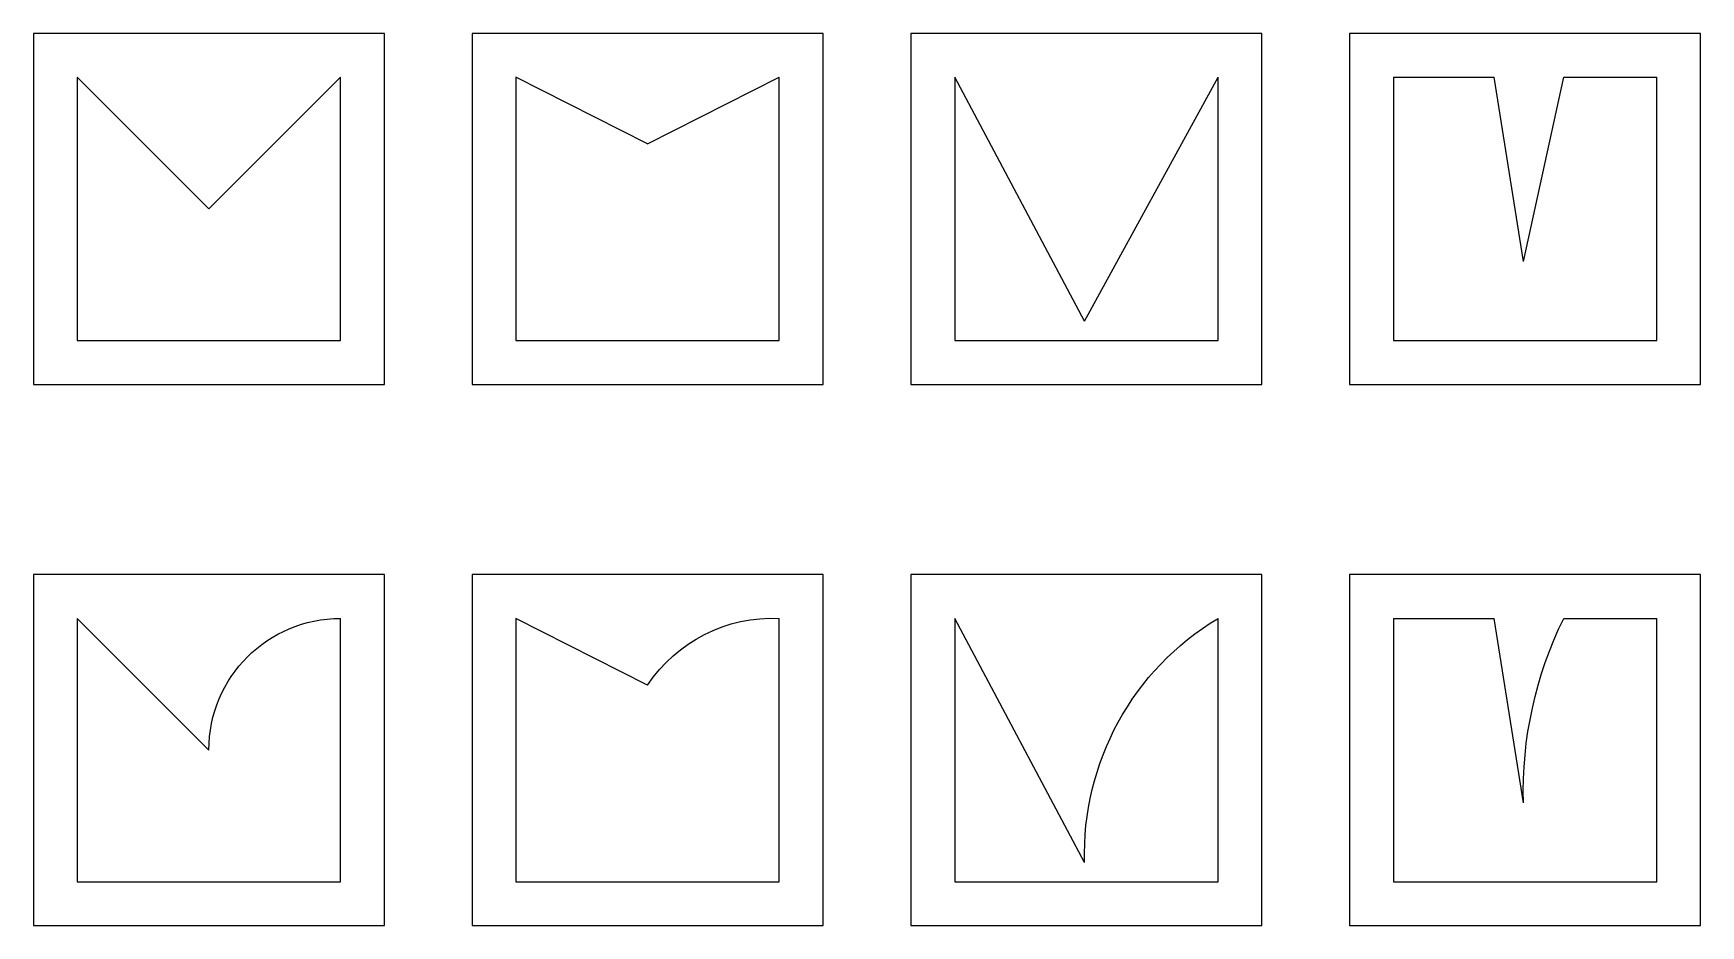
# Model space of a CAD drawing. Extents: x 0 to 95, y 0 to 50.8.
import ezdxf

# ---------------------------------------------------------------- set-up
doc = ezdxf.new("R2010")
doc.units = 0
doc.layers.add('DEFAULT', color=7, linetype='CONTINUOUS')

msp = doc.modelspace()

# ---------------------------------------------------------------- linework, layer by layer
at = {"layer": 'DEFAULT'}
for p, q in [((20, 50.822), (0, 50.822)), ((0, 50.822), (0, 30.822)), ((20, 30.822), (20, 50.822)), ((45, 50.822), (25, 50.822)), ((25, 50.822), (25, 30.822)), ((45, 30.822), (45, 50.822)), ((70, 50.822), (50, 50.822)), ((50, 50.822), (50, 30.822)), ((70, 30.822), (70, 50.822)), ((95, 50.822), (75, 50.822)), ((75, 50.822), (75, 30.822)), ((95, 30.822), (95, 50.822)), ((10, 40.822), (2.5, 48.322)), ((2.5, 48.322), (2.5, 33.322)), ((10, 40.822), (17.5, 48.322)), ((17.5, 33.322), (17.5, 48.322)), ((35, 44.522), (27.5, 48.322)), ((27.5, 48.322), (27.5, 33.322)), ((35, 44.522), (42.5, 48.322)), ((42.5, 33.322), (42.5, 48.322)), ((59.9, 34.422), (52.5, 48.322)), ((52.5, 48.322), (52.5, 33.322)), ((59.9, 34.422), (67.5, 48.322)), ((67.5, 33.322), (67.5, 48.322)), ((77.5, 48.322), (83.242, 48.322)), ((77.5, 48.322), (77.5, 33.322)), ((84.9, 37.822), (83.242, 48.322)), ((84.9, 37.822), (87.2, 48.322)), ((87.2, 48.322), (92.5, 48.322)), ((92.5, 33.322), (92.5, 48.322)), ((2.5, 33.322), (17.5, 33.322)), ((27.5, 33.322), (42.5, 33.322)), ((52.5, 33.322), (67.5, 33.322)), ((77.5, 33.322), (92.5, 33.322)), ((0, 30.822), (20, 30.822)), ((25, 30.822), (45, 30.822)), ((50, 30.822), (70, 30.822)), ((75, 30.822), (95, 30.822)), ((20, 20), (0, 20)), ((0, 20), (0, 0)), ((20, 0), (20, 20)), ((45, 20), (25, 20)), ((25, 20), (25, 0)), ((45, 0), (45, 20)), ((70, 20), (50, 20)), ((50, 20), (50, 0)), ((70, 0), (70, 20)), ((95, 20), (75, 20)), ((75, 20), (75, 0)), ((95, 0), (95, 20)), ((10, 10), (2.5, 17.5)), ((2.5, 17.5), (2.5, 2.5)), ((17.5, 2.5), (17.5, 17.5)), ((35, 13.7), (27.5, 17.5)), ((27.5, 17.5), (27.5, 2.5)), ((42.5, 2.5), (42.5, 17.5)), ((59.9, 3.6), (52.5, 17.5)), ((52.5, 17.5), (52.5, 2.5)), ((67.5, 2.5), (67.5, 17.5)), ((77.5, 17.5), (83.242, 17.5)), ((77.5, 17.5), (77.5, 2.5)), ((84.9, 7), (83.242, 17.5)), ((87.2, 17.5), (92.5, 17.5)), ((92.5, 2.5), (92.5, 17.5)), ((2.5, 2.5), (17.5, 2.5)), ((27.5, 2.5), (42.5, 2.5)), ((52.5, 2.5), (67.5, 2.5)), ((77.5, 2.5), (92.5, 2.5)), ((0, 0), (20, 0)), ((25, 0), (45, 0)), ((50, 0), (70, 0)), ((75, 0), (95, 0))]:
    msp.add_line(p, q, dxfattribs=at)
at = {"layer": 'DEFAULT', "extrusion": (0, 0, -1)}
for centre, radius, start, end in [((-17.5, 10), 7.5, 0, 90), ((-42.109, 8.97), 8.539, 33.63814, 92.62223), ((-75.545, 4.073), 15.652, 358.26667, 59.06971), ((-107.326, 7.59), 22.434, 358.494, 26.21672)]:
    msp.add_arc(centre, radius, start, end, dxfattribs=at)

doc.saveas('drawing.dxf')
